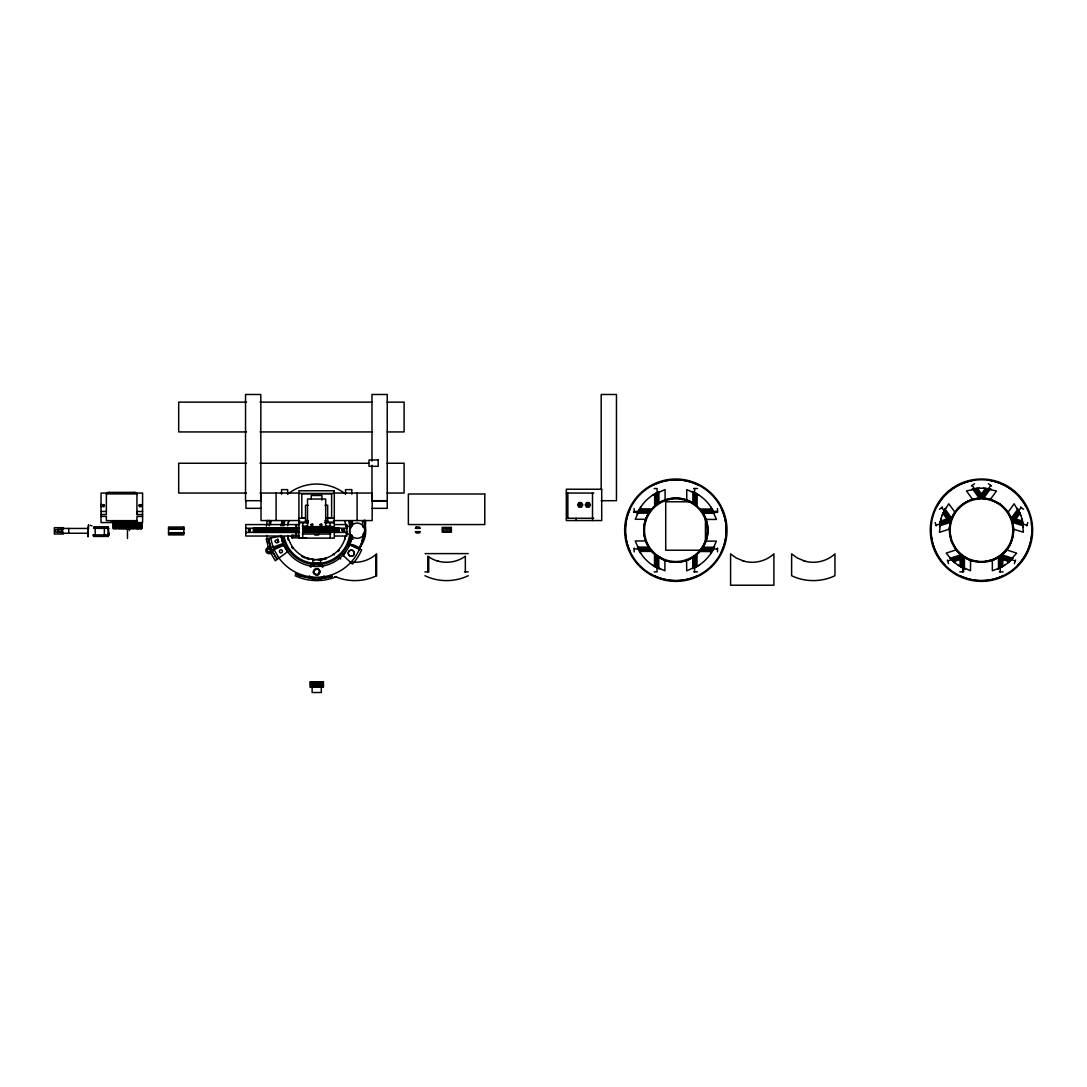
<?xml version="1.0" encoding="UTF-8"?>
<svg xmlns="http://www.w3.org/2000/svg" width="1087" height="1087" viewBox="0 0 1087 1087"><rect width="100%" height="100%" fill="white"/><g stroke="black" fill="none" stroke-linecap="round" stroke-linejoin="round"><path stroke-width="1.5" d="M269.318 525.809L269.331 520.347M427.816 571.898L427.816 556.218C438.618 564.262 454.529 564.262 465.331 556.218L465.345 571.898M657.078 567.169L657.078 571.871L654.184 571.871M694.607 493.226L694.607 488.525M962.688 571.871L962.702 567.169M654.496 566.395L654.551 554.221L664.945 560.376L664.891 570.77L652.716 565.281M655.434 566.925L655.488 554.995M656.466 567.468L656.521 555.81M657.567 568.039L657.621 556.612M658.749 568.583L658.804 557.386M692.922 491.813L692.867 503.009L686.726 500.02L686.78 489.626L698.968 495.115M694.049 503.784L694.104 492.357M695.164 504.585L695.218 492.927M696.183 505.401L696.237 493.471M697.12 506.175L697.188 494.001M960.106 566.395L960.147 558.813M961.057 566.925L961.112 556.49M962.077 567.468L962.144 555.81M963.191 568.039L963.245 556.612M964.373 568.583L964.427 557.386M949.481 527.942L950.962 540.103L956.913 550.824M266.478 526.203L267.28 520.36M931.491 523.662C929.467 538.473 934.521 554.057 944.888 564.86M939.576 526.828L940.35 521.461M949.494 527.671L950.011 523.948M278.34 541.367L278.34 541.34A1.522 1.522 0 0 0 276.112 539.967A1.522 1.522 0 0 0 276.016 542.603A1.522 1.522 0 0 0 278.354 541.367L278.299 541.734M275.337 541.013L275.337 541.734M364.865 536.367L365.096 535.239M361.876 542.196L362.093 541.204M351.889 537.657L348.873 546.544C349.797 538.772 372.759 557.291 349.878 544.56M351.495 539.587L351.685 538.826L353.18 539.166M940.948 519.043L939.481 532.331L949.386 529.124L951.125 519.735L940.024 523.282M288.327 522.589L288.884 520.741A29.417 29.417 0 0 0 287.647 525.85M344.593 539.655L345.15 537.807M360.802 545.633C356.849 559.098 370.069 517.494 363.996 520.347M950.989 520.17L950.568 521.488L954.929 512.181L948.788 503.797L944.019 511.121M1014.402 563.677L1015.571 560.063M1026.699 525.823L1027.786 522.48M646.126 518.159C641.262 529.777 644.156 544.071 653.151 552.889M705.558 542.236C710.124 531.271 707.841 517.915 699.96 509.042L712.121 509.015M653.532 507.14L649.238 512.249L645.664 519.301L635.256 519.26L640.759 507.072M951.641 518.39L952.103 517.263L951.723 518.214L945.106 509.178M951.587 518.513L952.035 517.398M942.157 515.387L945.554 508.39M951.546 518.662L952.348 516.76M349.416 545.484L349.715 544.75L361.658 549.832L361.251 550.81A48.901 48.901 0 0 1 352.433 564.071L342.935 555.226M359.172 549.873L359.552 548.935M630.338 508.539C623.829 522.005 623.829 538.391 630.338 551.856M637.036 514.056L639.441 509.192M646.208 517.915L646.914 516.352M705.055 543.378L702.392 548.201M712.23 551.204L714.635 546.34M721.333 551.856C727.842 538.391 727.842 522.005 721.333 508.539M952.511 516.42C956.519 507.846 964.536 501.324 973.721 499.082M108.958 534.899L92.911 534.899L93.672 536.434L108.197 536.434L108.958 534.899L108.197 526.801L93.672 526.801L93.672 528.336L108.958 528.336M647.132 515.917L647.92 514.436M712.039 551.544L699.851 551.489L706.02 541.095L716.415 541.136L710.912 553.324M937.198 506.121C944.263 492.941 957.511 483.307 972.24 480.658M245.744 528.662L246.273 527.738M346.345 532.861L346.875 531.937M360.327 545.796L361.604 543.717M648.192 513.906L649.184 512.371M703.574 546.353L703.017 547.223L714.213 547.277M359.172 547.481L360.164 546M359.308 548.106C365.463 540.742 367.759 530.143 363.819 521.176M1007.595 548.758L1008.356 547.658M649.211 512.33L649.849 511.433M701.292 549.737L701.849 548.962M981.031 494.558L985.488 488.389M981.33 495.767L986.561 488.511M987.716 488.674L980.895 498.131L990.393 499.409L996.48 490.971L983.395 488.24M982.254 498.131L988.939 488.878M983.667 498.213L990.216 489.136M988.015 489.259L990.773 485.454M1018.37 511.311L1021.141 507.507M1011.209 518.214L1017.84 509.192M1011.725 519.532L1018.478 510.333M1019.049 511.433L1012.146 520.836L1008.043 512.222L1014.157 503.797L1020.788 515.415M1014.253 519.695L1019.552 512.48M1015.516 519.572L1020 513.458M345.503 552.25L343.003 555.267L344.117 556.299M1007.676 563.025L1016.671 553.147L1006.766 549.913L997.771 557.876M1009.578 561.422L1013.369 557.536M1018.03 564.86C1028.397 554.057 1033.452 538.473 1031.427 523.662M652.879 507.792L657.825 503.648M101.023 514.531L106.377 514.531L106.377 493.906L107.898 492.384L135.413 492.384L136.935 493.906L136.935 514.531L142.587 514.545M1003.994 552.998L1001.141 555.525M1004.347 552.658C1011.29 545.647 1014.66 535.334 1013.193 525.592M694.593 556.218L698.533 552.889M352.337 525.646L352.582 522.045M1002.717 554.234L992.336 560.362L992.363 570.757L1000.543 567.645M318.233 574.602C324.904 563.175 304.238 572.998 318.07 574.683M1000.38 556.068L1001.331 555.403M939.44 509.219L942.511 506.977M971.411 485.984L974.482 483.756M695.367 555.661C686.495 562.563 673.913 564.194 663.559 559.819M999.469 556.721L996.779 558.351M1004.551 565.281L997.689 568.949M652.879 495.02L665.081 489.585L665.081 499.979M658.015 503.539C666.644 497.669 678.22 496.501 687.867 500.482M698.805 565.376L686.712 570.784L686.59 560.416M691.875 557.998L692.745 557.454L692.745 568.65M996.29 558.609L994.646 559.411M271.098 553.962L271.315 553.84A2.283 2.283 0 0 0 272.198 550.973L270.12 551.897L275.242 560.743L287.607 551.761L283.843 545.266L271.981 550.538A3.057 3.057 0 0 1 267.361 553.188A3.057 3.057 0 0 1 267.361 547.889A3.057 3.057 0 0 1 271.954 550.538L277.09 559.397L272.198 550.973M336.549 576.558C323.45 582.238 307.934 581.925 295.08 575.716M654.184 484.707C667.649 478.185 684.036 478.185 697.501 484.707M468.239 575.716C454.774 582.224 438.387 582.224 424.922 575.716M697.501 575.689C684.036 582.211 667.649 582.211 654.184 575.689M994.252 559.588L981.452 562.264L969.183 559.819M1003.124 575.689C989.646 582.211 973.259 582.211 959.794 575.689M950.228 558.27L960.867 554.778L956.125 549.859L946.247 553.106L951.75 559.914M951.111 559.234L962.511 556.082L961.615 555.389L970.528 560.362L970.514 570.77L958.34 565.281M951.981 560.118L963.068 556.476L960.093 554.125L961.615 555.389M952.837 560.919L962.742 557.672M953.625 561.653L960.854 559.275M947.619 560.919L952.09 559.465M936.029 525.225L940.5 523.785M940.432 521.081L947.66 518.771M940.228 522.14L950.174 518.961M939.834 524.518L950.704 521.04M939.684 525.809L950.337 522.399M330.679 576.599L332.486 576.028M330.57 577.034L331.684 576.681M268.109 546.843L268.34 546.775A2.296 2.296 0 0 1 268.937 546.707M326.195 558.052L320.217 559.411M329.592 576.898L319.456 578.447M329.592 577.306L318.736 578.909M971.71 489.327L977.064 488.403M974.387 498.933L977.811 498.349M316.738 559.615L321.847 559.166M321.073 563.148L312.39 563.148M979.55 488.226L966.465 490.93L972.58 499.368L982.037 498.118L975.229 488.647M246.477 402.136L178.689 402.136L178.689 431.933L246.477 431.933M260.038 402.136L371.89 402.136M387.135 402.136L404.092 402.136L404.092 431.933L387.135 431.933M260.038 431.933L371.89 431.933M246.477 463.252L178.689 463.252L178.689 493.05L246.477 493.05M260.038 463.252L368.493 463.252M387.135 463.252L404.092 463.252L404.092 493.05L387.135 493.05M654.184 488.525L657.132 488.525L657.078 494.789M693.71 488.525L697.501 488.525M107.681 493.05L101.023 493.05L101.023 522.562L124.434 522.562M135.943 493.05L142.587 493.05L142.587 522.562L134.38 522.562M260.038 493.05L299.727 493.05M333.478 493.05L372.175 493.05L372.175 520.564L333.478 520.564M566.327 493.05L593.719 493.05M107.137 493.145L109.434 493.145L109.434 492.384M136.174 493.145L133.878 493.145L133.878 492.384M298.911 493.43L334.293 493.43M106.377 493.906L136.935 493.906M261.029 500.699L245.54 500.699L245.54 394.486L260.826 394.486L260.826 500.699M601.179 500.699L616.465 500.699L616.465 394.486L601.179 394.486L601.179 489.68M372.175 500.917L387.244 500.917L387.244 508.336L372.175 508.336M692.202 501.786L665.72 501.786L665.72 550.226L700.476 550.226M308.192 505.278L305.515 505.278L305.515 522.086M324.999 505.278L327.676 505.278L327.676 522.086M261.029 508.336L245.947 508.336L245.947 500.699M700.721 509.966L712.651 509.966M701.536 510.999L713.194 510.999M634.169 511.433L638.871 511.433M101.023 511.474L106.377 511.474M142.587 511.488L137.247 511.488L137.247 514.545M712.814 511.433L717.515 511.433M633.517 512.181L639.183 512.33L634.169 512.33L634.169 508.539M702.324 512.099L717.515 512.33L717.515 508.539M712.501 512.33L717.515 512.33M703.099 513.295L714.295 513.295M101.023 516.447L106.377 516.447L106.377 520.646L136.935 520.646M142.587 516.447L136.935 516.447L136.935 522.181L110.956 522.181L110.956 520.646M327.798 518.214L331.617 518.214L331.617 493.77L301.819 493.77L301.819 518.214L305.637 518.214L298.911 518.268M325.869 518.268L334.293 518.268M566.327 518.268L593.719 518.268M706.061 519.437L716.455 519.437L711.02 507.235M299.727 520.564L261.029 520.564L261.029 493.05M305.515 520.564L308.192 520.564M324.999 520.564L327.676 520.564M298.911 522.086L308.382 522.086M324.823 522.086L334.293 522.086M298.911 522.847L308.382 522.847M324.823 522.847L334.293 522.847M299.414 524.573L245.744 524.573L245.744 536.027L299.414 536.027M335.013 524.573L346.875 524.573L346.875 536.027L335.013 536.027M302.281 526.176L307.567 526.176M325.326 526.176L330.924 526.176M345.897 526.38L349.742 526.38M310.787 527.44L327.296 527.44M63.522 527.684L54.35 527.684L54.35 534.016L63.522 534.016M245.744 528.2L299.591 528.2M302.634 528.2L305.026 528.2M334.239 528.2L346.875 528.2M88.455 528.445L62.611 528.445L62.611 533.255L88.455 533.255M168.553 528.567L183.839 528.567M62.611 529.206L55.573 529.668L55.573 532.032L62.611 532.494M168.553 529.247L183.839 529.247M62.299 529.668L60.573 529.097M58.032 529.777L62.611 529.777M58.032 531.923L62.611 531.923M245.744 532.399L299.591 532.399M302.634 532.399L330.924 532.399M334.239 532.399L346.875 532.399M168.553 532.684L183.839 532.684M108.197 533.146L108.958 533.146M168.553 533.377L183.839 533.377M302.281 534.043L330.924 534.043M345.897 534.016L349.742 534.016M314.809 535.021L318.627 535.021M292.607 535.782L292.607 537.834L291.832 535.008L298.979 535.782M292.063 537.834L292.063 536.312L291.302 536.312L292.063 537.834L306.588 537.834M645.624 540.959L635.216 540.959L640.664 553.161M637.39 547.101L648.586 547.101M637.92 548.296L649.347 548.296M634.169 548.962L638.871 548.962M712.814 548.962L717.515 548.962M638.477 549.397L650.148 549.397M639.034 550.43L650.95 550.43M639.55 551.381L651.724 551.381M425.058 553.609L468.198 553.609M693.71 571.871L697.501 571.871M959.794 571.871L963.598 571.871L963.585 566.857M999.32 571.871L1003.124 571.871M424.922 571.898L428.713 571.898L428.713 556.857M464.448 571.898L468.239 571.898M323.478 681.807L309.944 681.807L310.026 687.161L323.478 687.161L323.41 681.807M639.645 508.852L651.82 508.906M639.115 509.789L651.045 509.857M638.558 510.822L650.23 510.876M638.001 511.923L649.428 511.991M637.458 513.118L648.654 513.173M702.256 548.405L713.67 548.473M701.455 549.519L713.113 549.574M700.639 550.538L712.556 550.606M352.84 562.224C361.455 562.794 370.259 559.737 376.605 553.854L376.605 575.716C363.737 581.925 348.22 582.238 335.122 576.558M313.912 578.868L314.632 578.909M310.583 576.939L311.262 577.414M312.662 578.366L299.849 575.58M312.58 578.787L299.849 576.015M985.107 498.349L988.939 499.015M311.534 559.153L313.26 559.411M309.659 565.947L311.643 566.273M988.029 488.688L991.195 489.327M990.678 480.658C1005.407 483.307 1018.655 492.941 1025.72 506.121M804.978 561.191C815.359 564.044 827.071 561.205 834.952 553.854L834.952 575.716C821.473 582.224 805.087 582.224 791.621 575.716L791.621 553.854L797.247 557.984L804.978 561.191L803.701 560.81M743.943 561.191C754.324 564.044 766.036 561.205 773.903 553.854L773.903 585.214L730.586 585.214L730.586 553.854L736.198 557.984L743.943 561.191L742.666 560.81M989.197 499.082L1000.312 504.259L1008.668 513.227M971.873 560.783L973.164 561.177M666.263 560.783L667.554 561.177M437.001 560.81L438.292 561.205M307.281 558.052L309.116 558.609M1015.231 518.784L1022.473 521.108M1012.744 518.975L1022.677 522.168M1011.78 519.749L1022.881 523.323M1012.201 521.053L1023.071 524.545M1012.568 522.412L1023.22 525.836M1022.419 523.785L1026.889 525.225M1010.828 559.465L1015.299 560.919M1002.051 554.791L1012.676 558.31M1000.95 555.688L1011.793 559.261M999.85 556.49L1010.924 560.145M1001.589 558.147L1010.081 560.946M1002.092 559.302L1009.293 561.68M90.275 525.293L91.947 525.863M298.843 575.186L295.46 573.569M298.843 575.621L295.46 574.004M968.272 559.411L966.628 558.609M960.446 566.585L965.31 568.99M691.984 491.406L696.849 493.811M688.125 500.577L690.028 501.433M662.649 559.411L661.562 558.908M654.822 566.585L659.7 568.99M966.139 558.351L963.625 556.857L964.264 557.278M690.123 501.487L697.107 506.162M660.516 558.351L659.211 557.604M340.747 558.976L337.513 557.128M692.12 502.561L693.261 503.281M658.654 557.278L656.303 555.661M965.297 557.93L963.395 556.721M693.71 503.566L695.367 504.735M988.436 483.756L991.507 485.984M1020.408 506.977L1023.478 509.219M960.297 554.329L961.927 555.661M334.429 554.859L333.274 553.854M955.228 562.998L949.617 557.604M960.229 554.221L961.248 555.077M958.924 552.998L960.011 554.044M957.076 551.027L957.742 551.761M1006.372 510.007L1007.187 511.08M278.951 558.052L274.073 549.614M944.467 510.306L951.207 519.532M943.896 511.406L950.785 520.822M943.394 512.466L948.666 519.681M942.932 513.444L947.429 519.586M941.777 507.507L944.549 511.311M972.145 485.454L974.903 489.259M977.458 488.362L981.874 494.517M976.384 488.498L982.471 496.963M973.993 488.851L980.664 498.118M972.716 489.109L979.251 498.199M701.292 510.659L701.849 511.433M650.379 549.737L649.211 548.065M346.345 527.738L346.875 528.662M245.744 531.937L246.273 532.861M1017.323 508.295L1019.851 513.105M1008.804 513.444L1009.293 514.314M703.602 514.151L703.996 514.885M1009.891 515.36L1010.57 516.76M270.88 547.902L283.123 543.527L281.18 536.285L268.367 538.31L270.88 547.902A2.296 2.296 0 0 0 270.31 547.223M284.468 546.544L283.49 544.397L273.611 548.487L272.538 545.633M271.139 551.68L269.658 548.201M1010.978 517.684L1011.549 519.11L1011.277 518.39M273.15 547.359L270.609 537.956M1010.883 517.412L1011.331 518.526M282.661 542.196L283.49 544.465M277.674 539.016L278.815 542.073M935.133 522.48L936.22 525.823M947.348 560.063L948.516 563.677M1011.657 519.355L1012.5 522.1M352.27 535.347A35.912 35.912 0 0 1 281.071 535.347L282.661 542.277M1021.957 519.07L1023.41 532.236L1013.505 529.179L1012.282 521.271L1012.5 522.222M267.674 541.734L268.027 543.255M364.865 525.483L365.096 526.624M345.584 524.464L345.802 525.755A29.417 29.417 0 0 0 344.593 520.741M267.239 539.777L266.614 535.524M1022.962 523.621L1023.329 526.828M349.688 525.863L349.688 534.532A33.235 33.235 0 0 1 284.142 536.679M1002.744 558.786L1002.771 566.395M1001.793 556.49L1001.834 566.925M1000.76 555.81L1000.801 567.468M999.7 568.025L999.66 556.612L997.608 557.916L998.477 557.373L998.505 568.569M1000.217 567.169L1000.217 571.871M694.607 567.169L694.607 571.871M717.515 548.065L717.515 551.856M705.449 518.485L705.449 541.87M697.012 554.302L697.012 566.49M696.074 555.077L696.074 567.006M695.041 555.892L695.041 567.55M693.927 556.693L693.927 568.107M658.939 491.745L658.939 502.941M657.744 492.289L657.744 503.702M656.63 492.832L656.63 504.504M655.61 493.389L655.61 505.306M654.659 493.906L654.659 506.094M634.169 548.065L634.169 551.856M592.51 493.05L592.51 520.564M576.056 518.268L576.056 520.564M567.862 493.05L567.862 518.268M448.306 528.744L445.249 528.744M375.83 554.533L375.83 576.056M371.971 461.065L371.971 394.486L387.244 394.486L387.244 500.699L371.971 500.699L371.971 465.29M357.093 493.05L357.093 520.564M351.821 494.205L351.821 489.612L345.53 489.612L345.53 494.205M339.226 528.2L339.198 532.399M338.628 528.2L338.628 532.399M337.989 528.2L337.989 532.399M337.378 528.2L337.378 532.399M336.834 528.2L336.793 532.399M336.223 528.2L336.223 532.399M335.584 528.2L335.584 532.399M334.986 528.2L334.986 532.399M334.429 528.2L334.429 532.399M332.445 526.665L332.445 532.019M332.269 526.665L332.269 532.019M331.453 526.665L331.453 532.019M331.209 526.665L331.209 532.019M330.163 522.847L330.163 538.133M329.85 526.665L329.85 532.019M328.587 526.665L328.587 532.019M327.948 526.665L327.948 532.019M326.82 526.665L326.766 532.019M326.372 526.665L326.372 532.019M325.692 528.2L325.692 499.015L307.512 499.015L307.512 528.2M325.122 526.665L325.122 532.019M324.768 526.665L324.768 532.019M324.646 526.665L324.646 532.019M324.347 526.665L324.347 532.019M323.274 526.665L323.274 532.019M322.757 526.665L322.635 532.019M322.526 681.807L322.526 687.161M322.173 526.665L322.173 532.019M322.309 681.807L322.309 687.161M321.942 500.156L321.942 495.495L311.249 495.495L311.249 498.879M321.317 526.665L321.317 532.019M321.304 687.161L321.304 692.514L312.132 692.514L312.132 687.161M320.787 526.665L320.787 532.019M320.597 681.807L320.692 687.161M320.407 526.665L320.407 532.019M320.556 559.357L320.556 563.202M320.366 681.807L320.366 687.161M319.945 526.665L319.945 532.019M319.32 526.665L319.32 532.019M319.048 531.258L319.048 534.315M319.021 681.807L319.021 687.161M318.776 526.665L318.776 532.019M318.151 526.665L318.151 532.019M317.676 526.665L317.676 532.019M317.866 681.807L317.866 687.161M317.295 526.665L317.295 532.019M317.078 681.807L317.078 687.161M316.765 526.665L316.765 532.019M316.344 681.807L316.344 687.161M315.909 526.665L315.909 532.019M315.57 681.807L315.57 687.161M315.176 681.807L315.176 687.161M315.081 681.807L315.081 687.161M314.809 526.665L314.809 532.019M314.415 681.807L314.415 687.161M313.749 526.665L313.749 532.019M313.341 681.807L313.341 687.161M312.961 526.665L312.961 532.019M312.92 559.357L312.92 563.202M313.07 681.807L313.07 687.161M312.825 681.807L312.743 687.161M311.711 526.665L311.711 532.019M311.113 681.807L311.113 687.161M310.896 681.807L310.896 687.161M310.135 526.665L310.135 532.019M309.754 526.665L309.863 532.019M309.51 526.665L309.51 532.019M308.246 526.665L308.246 532.019M307.934 526.665L307.934 532.019M306.887 526.665L306.887 532.019M306.643 526.665L306.643 532.019M305.827 526.665L305.637 532.019M305.094 526.665L304.985 532.019M304.387 528.2L304.387 532.399M303.776 528.2L303.776 532.399M303.232 528.2L303.191 532.399M302.729 522.847L302.729 538.133M298.436 528.2L298.395 532.399M297.824 528.2L297.824 532.399M297.186 528.2L297.186 532.399M296.588 524.573L296.588 536.027M296.031 524.573L296.031 536.027M295.433 528.2L295.433 532.399M294.781 528.2L294.781 532.399M294.183 528.2L294.224 532.399M293.626 528.2L293.626 532.399M293.028 528.2L293.028 532.399M292.389 528.2L292.389 532.399M291.778 528.2L291.819 532.399M291.234 528.2L291.234 532.399M290.623 528.2L290.623 532.399M289.984 528.2L289.984 532.399M289.414 528.2L289.387 532.399M288.829 528.2L288.829 532.399M288.232 528.2L288.232 532.399M287.647 494.205L287.647 489.612L281.533 489.612L281.533 494.205M287.579 528.2L287.579 532.399M287.022 528.2L286.982 532.399M286.438 528.2L286.438 532.399M285.827 528.2L285.827 532.399M285.188 528.2L285.188 532.399M284.577 528.2L284.617 532.399M284.033 528.2L284.033 532.399M283.435 528.2L283.435 532.399M282.783 528.2L282.783 532.399M282.185 528.2L282.226 532.399M281.628 528.2L281.628 532.399M281.03 528.2L281.03 532.399M280.392 528.2L280.392 532.399M279.78 528.2L279.821 532.399M279.237 528.2L279.237 532.399M278.625 528.2L278.625 532.399M277.987 528.2L277.987 532.399M277.416 528.2L277.389 532.399M276.832 528.2L276.832 532.399M276.234 528.2L276.234 532.399M276.098 493.05L276.098 520.564M275.582 528.2L275.582 532.399M274.984 528.2L275.025 532.399M274.427 528.2L274.427 532.399M273.829 528.2L273.829 532.399M273.19 528.2L273.19 532.399M272.62 528.2L272.579 532.399M272.035 528.2L272.035 532.399M271.424 528.2L271.424 532.399M270.785 528.2L270.785 532.399M270.215 528.2L270.187 532.399M269.63 528.2L269.63 532.399M269.032 528.2L269.032 532.399M268.38 528.2L268.38 532.399M267.239 528.2L267.239 532.399M266.628 528.2L266.628 532.399M265.989 528.2L265.989 532.399M265.418 528.2L265.377 532.399M264.834 528.2L264.834 532.399M264.236 528.2L264.236 532.399M263.584 528.2L263.584 532.399M262.986 528.2L263.027 532.399M262.429 528.2L262.429 532.399M261.831 528.2L261.831 532.399M261.193 528.2L261.193 532.399M260.581 528.2L260.622 532.399M260.038 528.2L260.038 532.399M259.426 528.2L259.426 532.399M258.788 528.2L258.788 532.399M258.19 528.2L258.217 532.399M257.633 528.2L257.633 532.399M257.035 528.2L257.035 532.399M256.383 528.2L256.383 532.399M255.228 528.2L255.228 532.399M254.63 528.2L254.63 532.399M253.991 528.2L253.991 532.399M253.38 528.2L253.38 532.399M142.207 504.354L142.207 507.004M140.875 523.227L140.875 528.581M140.685 523.227L140.685 528.581M139.883 523.227L139.883 528.581M139.639 523.227L139.639 528.581M138.579 523.227L138.579 528.581M138.28 523.227L138.28 528.581M138.035 523.227L138.035 528.581M137.723 523.227L137.723 528.581M137.003 523.227L137.003 528.581M135.25 523.227L135.196 528.581M134.802 523.227L134.815 528.581M133.552 523.227L133.552 528.581M133.198 523.227L133.198 528.581M132.763 523.227L132.763 528.581M131.704 523.227L131.704 528.581M131.065 523.227L131.187 528.581M130.603 523.227L130.603 528.581M129.747 523.227L129.747 528.581M129.299 520.646L129.299 522.181M129.448 527.372L129.448 530.578M129.217 523.227L129.217 528.581M128.837 523.227L128.837 528.581M128.361 523.227L128.361 528.581M127.736 523.227L127.736 528.581M127.464 528.323L127.464 538.513M127.206 523.227L127.206 528.581M126.568 523.227L126.568 528.581M126.241 520.646L126.241 522.181M126.106 523.227L126.106 528.581M125.725 523.227L125.725 528.581M125.195 523.227L125.195 528.581M124.339 523.227L124.339 528.581M123.239 523.227L123.239 528.581M122.179 523.227L122.179 528.581M121.866 523.227L121.866 528.581M121.744 523.227L121.744 528.581M121.391 523.227L121.391 528.581M120.141 523.227L120.141 528.581M118.293 523.227L118.293 528.581M117.939 523.227L117.939 528.581M116.662 523.227L116.662 528.581M116.363 523.227L116.363 528.581M115.304 523.227L115.304 528.581M115.059 523.227L115.059 528.581M114.244 523.227L114.067 528.581M113.401 523.227L113.51 528.581M108.197 526.801L108.197 536.434M104.366 528.336L104.366 534.899M101.404 504.354L101.404 507.004M95.208 528.336L95.208 534.899M93.672 534.899L93.672 536.434M68.726 528.445L68.726 533.255M58.032 529.206L58.032 532.494M713.534 548.786A42.026 42.026 0 0 1 694.43 567.89M657.255 567.89A42.026 42.026 0 0 1 638.151 548.786M638.151 511.61A42.026 42.026 0 0 1 657.255 492.506M694.43 492.506A42.026 42.026 0 0 1 713.534 511.61M1011.562 559.52A42.026 42.026 0 0 1 998.043 568.814M962.878 567.89A42.026 42.026 0 0 1 949.861 557.903M939.875 524.165A42.026 42.026 0 0 1 945.35 508.716M974.346 488.783A42.026 42.026 0 0 1 990.733 489.204M1018.655 510.632A42.026 42.026 0 0 1 1023.302 526.353M339.429 550.09A30.178 30.178 0 0 1 338.071 551.544M326.44 558.772A30.178 30.178 0 0 1 324.551 559.343M322.622 559.791A30.178 30.178 0 0 1 318.708 560.308M314.754 560.308A30.178 30.178 0 0 1 312.798 560.118M308.925 559.343A30.178 30.178 0 0 1 307.037 558.772M305.189 558.079A30.178 30.178 0 0 1 301.642 556.34M292.797 548.568A30.178 30.178 0 0 1 291.642 546.965M288.15 539.899A30.178 30.178 0 0 1 287.579 538.011M363.18 533.703A46.605 46.605 0 0 1 360.001 547.807M359.172 549.805A46.605 46.605 0 0 1 277.919 556.544M270.459 524.573A46.605 46.605 0 0 1 270.962 521.57M288.3 493.675A46.605 46.605 0 0 1 345.041 493.675M362.379 521.57A46.605 46.605 0 0 1 363.18 527.603M281.071 525.972A35.912 35.912 0 0 1 281.981 521.366M351.359 521.366A35.912 35.912 0 0 1 352.27 525.972M343.546 528.771A2.405 2.405 0 0 1 344.43 532.059M345.584 535.932A29.417 29.417 0 0 1 287.878 535.932M283.789 525.863A33.235 33.235 0 0 1 284.631 521.597M348.832 521.597A33.235 33.235 0 0 1 349.905 528.024M321.317 578.067A7.636 7.636 0 0 1 317.662 579.575M315.665 579.575A7.636 7.636 0 0 1 312.01 578.067M312.01 565.947A7.636 7.636 0 0 1 312.852 565.389M350.829 534.682A34.376 34.376 0 0 1 283.014 536.91M282.647 525.714A34.376 34.376 0 0 1 283.53 521.298M349.946 521.298A34.376 34.376 0 0 1 351.047 527.942M323.953 575.893A8.411 8.411 0 0 1 309.387 575.893M309.999 566.572A8.411 8.411 0 0 1 314.496 563.582M318.844 563.582A8.411 8.411 0 0 1 323.342 566.572M321.915 576.939A7.405 7.405 0 0 1 311.425 576.939M310.787 567.183A7.405 7.405 0 0 1 322.554 567.183M319.714 571.789L319.7 571.844A3.057 3.057 0 0 1 315.148 574.561A3.057 3.057 0 0 1 315.148 569.275A3.057 3.057 0 0 1 319.727 571.911M102.518 505.373C104.012 510.034 106.146 502.072 102.518 505.373M138.837 505.373C140.332 510.034 142.465 502.072 138.837 505.373M248.38 529.98C249.874 534.655 252.021 526.692 248.38 529.98M310.868 524.641C312.363 529.315 314.51 521.339 310.868 524.641M319.958 524.641C321.467 529.315 323.6 521.339 319.958 524.641M341.875 529.98C343.37 534.655 345.503 526.692 341.875 529.98M579.018 504.585C580.512 509.246 582.646 501.284 579.018 504.585M586.667 504.585C588.162 509.246 590.295 501.284 586.667 504.585M416.09 527.059L415.329 528.364L420.261 528.364L419.487 527.059L416.09 527.059M419.487 531.652L415.329 531.652L416.09 532.956L419.487 532.956L420.261 531.652L419.487 531.652M578.868 502.602L577.55 504.898L578.868 507.194L581.518 507.194L582.849 504.898L581.518 502.602L578.868 502.602M586.518 502.602L585.2 504.898L586.518 507.194L589.168 507.194L590.486 504.898L589.168 502.602L586.518 502.602M271.003 548.174L268.869 549.003L266.233 539.125L268.489 538.772L271.003 548.174M378.194 459.964L369.023 459.964L369.023 466.309L378.194 466.309L378.194 459.964M601.709 489.232L566.327 489.232L566.327 520.564L601.709 520.564L601.709 489.232M334.293 490.767L298.911 490.767L298.911 538.133L334.293 538.133L334.293 490.767M484.775 494.001L408.372 494.001L408.372 524.559L484.775 524.559L484.775 494.001M141.853 523.227L113.089 523.227L113.089 528.581L141.853 528.581L141.853 523.227M88.482 525.103L88.033 536.625L88.482 525.103M333.424 526.665L304.659 526.665L304.659 532.019L333.424 532.019L333.424 526.665M183.839 527.032L168.553 527.032L168.553 534.899L183.839 534.899L183.839 527.032M451.363 527.412L442.192 527.412L442.192 532.222L451.363 532.222L451.363 527.412M450.032 528.744L443.537 528.744L443.537 530.891L450.032 530.891L450.032 528.744M333.111 532.019L333.111 526.665L333.002 532.019M328.328 532.019L328.328 526.665L328.22 532.019M318.342 687.161L318.342 681.807L318.246 687.161M315.447 532.019L315.447 526.665L315.325 532.019M313.45 532.019L313.45 526.665L313.314 532.019M311.317 532.019L311.317 526.665L311.262 532.019M267.823 532.399L267.823 528.2L267.782 532.399M255.825 532.399L255.825 528.2L255.785 532.399M141.541 528.581L141.541 523.227L141.419 528.581M136.758 528.581L136.758 523.227L136.649 528.581M123.877 528.581L123.877 523.227L123.755 528.581M119.747 528.581L119.747 523.227L119.692 528.581M659.795 557.984A32.094 32.094 0 0 0 707.922 530.198A32.094 32.094 0 0 0 659.795 502.411A32.094 32.094 0 0 0 659.795 557.984M965.419 557.984A32.094 32.094 0 0 0 1013.546 530.198A32.094 32.094 0 0 0 965.419 502.411A32.094 32.094 0 0 0 965.419 557.984M965.799 557.332A31.333 31.333 0 0 0 1012.785 530.198A31.333 31.333 0 0 0 965.799 503.064A31.333 31.333 0 0 0 965.799 557.332M650.243 574.534A51.198 51.198 0 0 0 727.026 530.198A51.198 51.198 0 0 0 650.243 485.862A51.198 51.198 0 0 0 650.243 574.534M650.624 573.868A50.423 50.423 0 0 0 726.265 530.198A50.423 50.423 0 0 0 650.624 486.528A50.423 50.423 0 0 0 650.624 573.868M351.767 536.108A7.636 7.636 0 0 0 364.553 532.684A7.636 7.636 0 0 0 355.191 523.336A7.636 7.636 0 0 0 351.767 536.108M280.174 552.604A1.522 1.522 0 0 0 282.471 551.286A1.522 1.522 0 0 0 280.174 549.968A1.522 1.522 0 0 0 280.174 552.604M349.511 555.62A3.057 3.057 0 0 0 354.321 553.405A3.057 3.057 0 0 0 350 550.348A3.057 3.057 0 0 0 349.511 555.62M955.867 574.534A51.198 51.198 0 0 0 1032.65 530.198A51.198 51.198 0 0 0 955.867 485.862A51.198 51.198 0 0 0 955.867 574.534M956.247 573.868A50.423 50.423 0 0 0 1031.889 530.198A50.423 50.423 0 0 0 956.247 486.528A50.423 50.423 0 0 0 956.247 573.868M268.122 551.856A1.522 1.522 0 0 0 270.418 550.538A1.522 1.522 0 0 0 268.122 549.22A1.522 1.522 0 0 0 268.122 551.856M660.176 557.332A31.333 31.333 0 0 0 707.161 530.198A31.333 31.333 0 0 0 660.176 503.064A31.333 31.333 0 0 0 660.176 557.332M349.674 555.797A3.057 3.057 0 0 0 354.389 553.378A3.057 3.057 0 0 0 349.946 550.498A3.057 3.057 0 0 0 349.674 555.797M314.51 573.854A3.057 3.057 0 0 0 319.619 572.482A3.057 3.057 0 0 0 315.882 568.746A3.057 3.057 0 0 0 314.51 573.854"/></g></svg>
